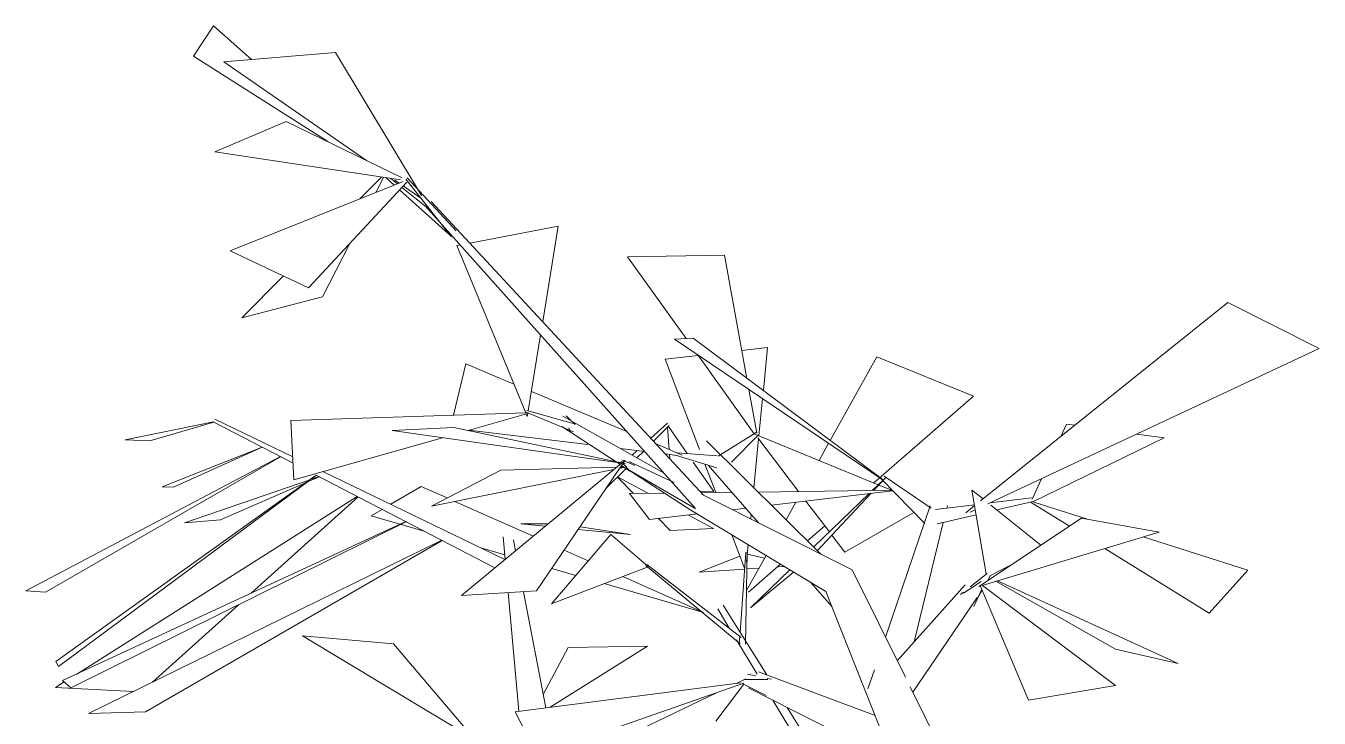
# Model space of a CAD drawing. Header units: millimetres. Extents: x 78096 to 288885, y -20632 to 149556.
# Drawn here: x 251286 to 251919, y 97047 to 97386 of the extents above; entities that cross this region are included whole.
import ezdxf

# ---------------------------------------------------------------- set-up
doc = ezdxf.new("R2010")
doc.units = ezdxf.units.MM
doc.layers.add('G-IMPT', color=8, linetype='Continuous', lineweight=9)
doc.layers.add('L-PLNT', color=71, linetype='Continuous', lineweight=9)

# ---------------------------------------------------------------- blocks, each defined once
blk = doc.blocks.new('ZZ-V - Tree Broadleaf 1 - 3dtree rotund SIMPLU-4826059-TOMH A-A')
at = {"layer": 'G-IMPT'}
for p, q in [((25671.98, 97371.4), (25681.69, 97386.29)), ((25700.23, 97369.86), (25681.69, 97386.29)), ((25741.47, 97373.32), (25686.82, 97368.73)), ((25741.47, 97373.32), (25783.54, 97303.21)), ((25671.98, 97371.4), (25737.66, 97329.64)), ((25756.56, 97320.36), (25686.82, 97368.73)), ((25717.22, 97339.5), (25682.37, 97324.57)), ((25717.22, 97339.5), (25774.1, 97311.83)), ((25773.25, 97310.8), (25682.37, 97324.57)), ((25755.43, 97320.91), (25754.21, 97321.99)), ((25689.85, 97276.03), (25774.49, 97310.05)), ((25753.34, 97301.55), (25763.94, 97312.21)), ((25761.08, 97304.66), (25764.86, 97312.07)), ((25766.26, 97311.86), (25770.18, 97308.31)), ((25768.41, 97311.53), (25771.69, 97308.92)), ((25772.55, 97309.27), (25770.49, 97310.69)), ((25775.79, 97311.27), (25797.97, 97283.18)), ((25776.41, 97311.93), (25800.51, 97285.88)), ((25728.15, 97257.94), (25776.24, 97309.76)), ((25772.75, 97306), (25798.09, 97283.11)), ((25773.86, 97307.19), (25785.83, 97297.66)), ((25783.2, 97301.88), (25774.52, 97307.9)), ((25785.52, 97298), (25917.66, 97150)), ((25788.25, 97300.33), (25921.52, 97156.44)), ((25807.17, 97279.91), (25850.34, 97288.16)), ((25842.79, 97241.45), (25850.34, 97288.16)), ((25735.05, 97253.61), (25748.36, 97279.71)), ((25800.79, 97278.69), (25802.47, 97279.01)), ((25800.79, 97278.69), (25834.51, 97196.78)), ((25689.85, 97276.03), (25728.15, 97257.94)), ((25884.35, 97273.24), (25931.79, 97274.06)), ((25884.35, 97273.24), (25913.01, 97233.12)), ((25942.75, 97213.66), (25931.79, 97274.06)), ((25695.48, 97243.33), (25715.8, 97263.77)), ((25735.05, 97253.61), (25695.48, 97243.33)), ((26178.1, 97250.81), (26057.05, 97153.62)), ((26178.1, 97250.81), (26222.78, 97228.3)), ((25835.72, 97197.75), (25841.75, 97235.02)), ((25907.25, 97232.87), (25916.45, 97233.27)), ((25907.25, 97232.87), (26009.41, 97163.83)), ((26008.76, 97164.43), (25916.45, 97233.27)), ((25952.87, 97228.73), (25940.27, 97227.31)), ((25952.87, 97228.73), (25950.79, 97207.67)), ((26222.78, 97228.3), (26060.68, 97152.14)), ((25918.88, 97224.9), (25902.66, 97223.08)), ((25902.66, 97223.08), (25919.49, 97178.75)), ((25918.72, 97225.12), (25946.27, 97186.56)), ((26006.27, 97224.18), (25983.5, 97183.27)), ((26006.27, 97224.18), (26053.7, 97204.89)), ((25805.12, 97220.76), (25799.2, 97195.64)), ((25805.12, 97220.76), (25828.73, 97210.82)), ((25837.25, 97207.23), (25884.22, 97187.45)), ((25947.63, 97186.78), (25943.74, 97208.22)), ((25950.4, 97203.72), (25948.6, 97185.55)), ((26004.87, 97162.42), (26053.7, 97204.89)), ((25834.52, 97196.78), (25719.62, 97193.07)), ((25806.31, 97188.15), (25836.03, 97196.56)), ((25834.65, 97197.09), (25857.88, 97187.51)), ((25834.75, 97196.2), (25835.27, 97194.95)), ((25835.02, 97197.95), (25857.76, 97191.51)), ((25835.27, 97194.95), (25835.5, 97196.41)), ((25638.45, 97183.61), (25681.63, 97192.36)), ((25681.78, 97192.28), (25650.48, 97183)), ((25681.54, 97192.41), (25720.62, 97172.13)), ((25682.38, 97193.62), (25720.47, 97175.2)), ((25721, 97164.01), (25719.62, 97193.07)), ((25878.73, 97172.81), (25852.11, 97190.02)), ((25902.28, 97167.22), (25852.71, 97195.15)), ((25854.21, 97195.33), (25856.94, 97192.77)), ((25857.18, 97192.54), (25858.75, 97191.07)), ((25903.91, 97191.73), (25895.72, 97184.3)), ((25904.77, 97190.5), (25897.06, 97182.85)), ((25904.3, 97190.03), (25913.49, 97176.89)), ((26099.12, 97191.27), (26096.34, 97185.17)), ((26099.12, 97191.27), (26103.21, 97190.69)), ((25638.45, 97183.61), (25650.48, 97183)), ((25721, 97164.01), (25793.69, 97184.58)), ((25769.08, 97188.08), (25799.26, 97189.65)), ((25769.08, 97188.08), (25881.56, 97172.09)), ((25799.26, 97189.65), (25882.1, 97172.1)), ((25864.95, 97181.2), (25806.64, 97188.25)), ((25855.58, 97189.46), (25856.36, 97187.47)), ((25904.67, 97178.84), (25903.82, 97189.55)), ((25947.33, 97187.22), (25928.62, 97175.52)), ((25948.26, 97185.85), (25935.18, 97172.62)), ((25948.45, 97183.99), (25946.09, 97160.11)), ((25946.65, 97186.35), (26007.02, 97161.54)), ((25968.05, 97158.25), (25948.04, 97184.52)), ((26082.64, 97153.16), (26146.95, 97184.48)), ((26133.56, 97186.38), (26146.95, 97184.48)), ((25656.62, 97160.58), (25705.55, 97179.95)), ((25705.57, 97179.94), (25662.18, 97160.36)), ((25892.8, 97177.84), (25880.87, 97179.28)), ((25889.1, 97178.29), (25886.62, 97176.04)), ((25892.1, 97177.92), (25888.91, 97174.75)), ((25898.29, 97181.52), (25911.11, 97176.12)), ((25908.84, 97177.25), (25928.25, 97175.75)), ((25922.97, 97183), (25978.89, 97127.63)), ((25982.73, 97181.87), (25978.04, 97173.45)), ((25714.47, 97175.32), (25589.87, 97109.65)), ((25599.47, 97108.94), (25714.54, 97175.28)), ((25803.05, 97107.37), (25883.11, 97173.54)), ((25839.78, 97109.53), (25883.11, 97173.54)), ((25880.69, 97171.55), (25879.37, 97172.4)), ((25881.03, 97172.96), (25881.35, 97172.62)), ((25881.56, 97173.69), (25887.92, 97170.98)), ((25882.01, 97171.92), (25885.73, 97167.99)), ((25882.07, 97172.01), (25883.34, 97171.83)), ((25882.12, 97172.09), (25883.34, 97171.83)), ((25885.03, 97172.9), (25907.13, 97162.59)), ((25908.4, 97175.96), (25902.82, 97176.63)), ((25905.03, 97174.24), (25904.86, 97176.38)), ((25908.36, 97175.84), (25927.95, 97169.82)), ((25916.47, 97172.62), (25926.52, 97158.24)), ((25922.21, 97171.59), (25927.47, 97157.73)), ((25923.83, 97171.09), (25948.43, 97142.93)), ((25604.52, 97075.02), (25732, 97166.22)), ((25728.12, 97163.14), (25733.46, 97165.47)), ((25729.05, 97164.06), (25733.34, 97165.53)), ((25732.03, 97166.21), (25729.19, 97164.1)), ((25731.93, 97166.26), (25819.4, 97120.88)), ((25735.25, 97168.05), (25824.34, 97124.96)), ((25788.4, 97151.1), (25877.68, 97169.06)), ((25822.36, 97168.7), (25788.4, 97151.1)), ((25822.36, 97168.7), (25878.98, 97170.13)), ((25883.61, 97169.49), (25873.72, 97159.68)), ((25887.29, 97157.22), (25879.33, 97165.25)), ((25894.51, 97157.31), (25879.48, 97165.4)), ((25880.45, 97169.61), (25882.69, 97170.06)), ((25880.83, 97170.18), (25882.45, 97170.22)), ((25881.54, 97170.78), (25885.29, 97168.45)), ((25883.18, 97169.84), (25917.4, 97149.92)), ((25915.33, 97149.16), (25886.25, 97167.95)), ((26009.39, 97163.82), (26010.77, 97165.15)), ((26009.61, 97163.92), (26010.77, 97165.15)), ((26009.86, 97165.76), (26032.99, 97150.12)), ((26086.9, 97164.46), (26082.32, 97154.42)), ((25728.83, 97163.83), (25605.83, 97072.57)), ((25656.62, 97160.58), (25662.18, 97160.36)), ((25667.42, 97142.89), (25728.89, 97164)), ((25685.13, 97144.42), (25727.02, 97162.66)), ((25783.38, 97160.75), (25768.47, 97151.98)), ((25783.38, 97160.75), (25796.08, 97155.08)), ((25919.68, 97158.42), (25926.52, 97158.24)), ((25948.22, 97158), (26013.85, 97158.84)), ((26014.06, 97158.62), (25954.72, 97151.56)), ((26004.08, 97158.71), (26009.18, 97163.62)), ((26004.75, 97158.72), (26009.26, 97163.54)), ((26007.28, 97161.43), (26013.6, 97158.83)), ((26008.59, 97164.23), (26029.79, 97142.5)), ((26058.29, 97154.62), (26052.89, 97158.94)), ((26052.89, 97158.94), (26059.9, 97117.85)), ((25614.77, 97068.87), (25752.03, 97155.84)), ((25752.52, 97155.58), (25700.11, 97108.41)), ((25799.84, 97153.4), (25838.07, 97136.32)), ((25885.28, 97157.19), (25902.56, 97157.41)), ((25885.28, 97157.19), (25895.01, 97144.46)), ((25920.41, 97157.64), (25935.41, 97157.83)), ((25994.17, 97119.96), (25920.52, 97156.94)), ((25966.65, 97152.98), (25961.91, 97144.45)), ((25983.1, 97138.49), (25971.61, 97153.57)), ((25975.41, 97131.08), (26002.57, 97157.26)), ((25977.21, 97129.3), (26003.48, 97157.36)), ((26082.05, 97155.09), (26061.81, 97152.68)), ((26082.75, 97153.38), (26065.06, 97149.21)), ((26100.58, 97141.22), (26081.93, 97152.81)), ((26109.45, 97144.65), (26083.13, 97153)), ((25764.25, 97149.5), (25758.79, 97146.29)), ((25758.79, 97146.29), (25785.22, 97138.62)), ((25918.49, 97147.25), (25895.01, 97144.46)), ((25926.45, 97140.13), (25914.17, 97146.74)), ((25981.44, 97109.26), (25915.33, 97149.16)), ((25942.19, 97150.07), (25935.73, 97149.3)), ((25944.8, 97147.08), (25944.58, 97144.86)), ((25990.62, 97128.62), (26024.48, 97147.94)), ((26032.4, 97151.21), (26010.55, 97086.9)), ((26054.12, 97151.76), (26035.07, 97149.49)), ((26054.96, 97146.83), (26035.87, 97142.34)), ((26040.88, 97151.37), (26040.59, 97150.15)), ((26054.19, 97151.33), (26049.9, 97147.88)), ((26054.54, 97149.26), (26051.97, 97148.05)), ((26086.64, 97131.96), (26062.14, 97151.54)), ((25607.84, 97065.66), (25775.83, 97143.49)), ((25611.9, 97062.16), (25775.89, 97143.46)), ((25685.13, 97144.42), (25667.42, 97142.89)), ((25843.98, 97141.2), (25832.05, 97142.35)), ((25832.05, 97142.35), (25845.36, 97142.34)), ((25885.7, 97137.19), (25860.16, 97139.65)), ((25885.7, 97137.19), (25861.06, 97140.97)), ((25905.16, 97139.18), (25899.42, 97144.98)), ((25926.45, 97140.13), (25905.16, 97139.18)), ((25972.34, 97134.12), (25980.81, 97141.5)), ((26038.85, 97143), (26024.65, 97084.61)), ((26056.25, 97111.79), (26106.53, 97145.17)), ((26144.51, 97138.4), (26106.53, 97145.17)), ((25793.46, 97134.34), (25620.53, 97049.57)), ((25648.39, 97050.36), (25793.67, 97134.23)), ((25824.47, 97125.07), (25823.49, 97136.1)), ((25829.47, 97129.21), (25828.44, 97134.55)), ((25876.18, 97137.15), (25847.09, 97103.28)), ((25876.18, 97137.15), (25894.43, 97121.44)), ((25935.3, 97137.11), (25941.53, 97120.7)), ((25990.62, 97128.62), (25984.32, 97136.89)), ((26144.51, 97138.4), (26057.9, 97112.29)), ((26187.95, 97119.73), (26136.63, 97136.02)), ((25812.46, 97130.71), (25824.27, 97127.28)), ((25853.3, 97129.51), (25865.09, 97124.24)), ((25919.32, 97118.79), (25939.32, 97126.51)), ((25942.2, 97128.48), (25939.43, 97089.27)), ((25942.94, 97128.46), (25942.05, 97083.56)), ((25943.33, 97132.26), (25942.5, 97123.81)), ((25952.16, 97126.93), (25942.59, 97109.73)), ((25951.4, 97125.57), (25942.92, 97127.6)), ((26168.97, 97098.71), (26117.98, 97130.4)), ((25894.34, 97121.41), (25847.09, 97103.28)), ((25847.27, 97120.6), (25859.03, 97117.19)), ((25893.22, 97122.07), (25939.43, 97083.59)), ((25893.72, 97122.58), (25939.99, 97086.83)), ((25941.62, 97120.28), (25919.32, 97118.79)), ((25948.72, 97120.75), (25942.78, 97120.35)), ((25943.46, 97109), (25959.19, 97122.69)), ((25961.04, 97121.57), (25957.65, 97121.34)), ((26072.06, 97122.28), (26061.66, 97116.9)), ((25882.02, 97116.68), (25921.43, 97099.07)), ((25944.45, 97101.26), (25963.8, 97119.91)), ((25965.61, 97118.81), (25944.45, 97101.26)), ((25973.83, 97113.85), (25984.43, 97101.72)), ((26020.28, 97067.27), (25994.17, 97119.96)), ((26057.41, 97114.12), (26048.66, 97108.51)), ((26060.26, 97118.13), (26051.97, 97111.57)), ((26061.8, 97116.78), (26060.62, 97114.69)), ((26123.15, 97081.03), (26064.59, 97114.3)), ((26065.36, 97114.54), (26153.77, 97073.99)), ((26187.95, 97119.73), (26168.97, 97098.71)), ((25599.47, 97108.94), (25589.87, 97109.65)), ((25803.05, 97107.37), (25839.78, 97109.53)), ((25831.11, 97050.61), (25825.93, 97108.71)), ((25844.29, 97052.31), (25833.33, 97109.15)), ((25872.87, 97113.17), (25921.43, 97099.07)), ((26016.43, 97021.04), (25981.44, 97109.26)), ((26049.47, 97112.52), (26016.32, 97075.25)), ((26048.66, 97108.94), (26047.26, 97107.83)), ((26057.73, 97110.47), (26053.82, 97101.92)), ((26057.95, 97109.96), (26055.59, 97105.79)), ((26056.97, 97112.28), (26080.62, 97056.02)), ((26123.06, 97063.18), (26058.03, 97112.29)), ((25693.9, 97102.81), (25651.77, 97064.88)), ((25931.16, 97102.51), (25952.43, 97068.46)), ((26055.42, 97106.34), (26023.88, 97060.01)), ((25928.46, 97100.76), (25934.12, 97091.37)), ((25769.76, 97083.73), (25725.24, 97087.6)), ((25809.54, 97036.8), (25725.24, 97087.6)), ((25769.76, 97083.73), (25809.54, 97036.8)), ((25846.53, 97052.6), (25894.07, 97082.44)), ((25855.27, 97081.83), (25894.07, 97082.44)), ((25937.6, 97085.59), (25947.72, 97068.78)), ((25939.32, 97087.73), (25939.03, 97083.59)), ((25855.27, 97081.83), (25843.02, 97058.86)), ((26123.15, 97081.03), (26153.77, 97073.99)), ((25604.52, 97075.02), (25605.83, 97072.57)), ((25948.46, 97069.95), (26005.55, 97048.48)), ((26005.12, 97070.91), (26001.94, 97061.56)), ((25604.42, 97062.31), (25608.63, 97064.98)), ((25607.84, 97065.66), (25611.9, 97062.16)), ((25939.77, 97064.58), (25829.25, 97050.37)), ((25840.33, 97029.18), (25941.19, 97064.34)), ((25941.3, 97063.82), (25927.58, 97045.72)), ((25937.55, 97064.3), (25942.16, 97066.51)), ((25940.45, 97064.25), (25952.18, 97058.37)), ((25941.31, 97066.17), (25952.96, 97066.2)), ((25943.03, 97068.83), (25947.18, 97067.93)), ((25952.65, 97066.75), (25954.75, 97066.3)), ((25604.42, 97062.31), (25642.41, 97060.29)), ((25886.12, 97039.6), (25928.24, 97059.83)), ((25943.45, 97062.04), (26014.37, 97026.25)), ((26038.77, 97029.96), (26022.56, 97062.66)), ((26123.06, 97063.18), (26080.62, 97056.02)), ((25955.43, 97055.99), (25979.75, 97015.62)), ((25962.43, 97052.46), (25985.45, 97015.6)), ((25648.39, 97050.36), (25620.53, 97049.57)), ((25840.33, 97029.18), (25829.25, 97050.37))]:
    blk.add_line(p, q, dxfattribs=at)

msp = doc.modelspace()

# ---------------------------------------------------------------- block references
at = {"layer": 'L-PLNT'}
msp.add_blockref('ZZ-V - Tree Broadleaf 1 - 3dtree rotund SIMPLU-4826059-TOMH A-A', (225696.455, 0), dxfattribs=at)

doc.saveas('drawing.dxf')
